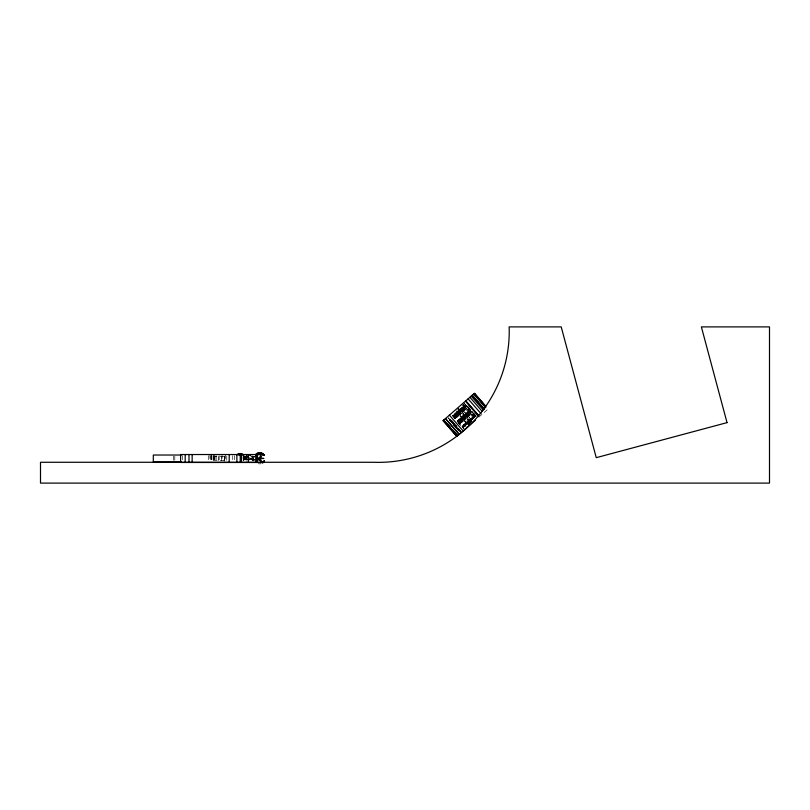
<?xml version="1.0" encoding="UTF-8"?>
<svg xmlns="http://www.w3.org/2000/svg" width="810" height="810" viewBox="0 0 810 810"><rect width="100%" height="100%" fill="white"/><g stroke="black" fill="none" stroke-linecap="round" stroke-linejoin="round"><path stroke-width="0.61" stroke-dasharray="4.05 3.04" d="M247.101 455.503L245.744 458.227L246.706 461.113M246.412 456.283L245.744 458.227A3.979 3.979 0 0 0 246.139 460.242M478.791 417.17L488.136 409.02M241.41 454.744L254.239 459.726L251.373 459.796L251.373 456.759M257.124 459.796L243.8 459.796L244.083 458.784L243.405 460.728L243.689 456.759L254.239 459.726L243.8 459.796L242.848 457.772M254.411 456.516L252.082 456.516L252.082 460.485L254.411 460.485M243.81 456.759L243.81 459.796L243.689 456.759L255.687 456.759M224.178 460.485L213.425 460.485L213.425 456.516L224.178 456.516L224.178 461.285M243.689 456.759L254.239 456.83A5.599 5.599 0 0 0 254.046 458.278L243.921 458.784L254.239 459.726M468.271 406.833L473.06 412.411M473.86 413.343L476.28 416.107M467.269 406.083L472.939 412.523M473.708 413.475L476.158 416.218M467.178 406.164L476.027 416.32M463.654 402.732L475.733 416.583M464.424 403.684L475.662 416.644M465.082 404.737L475.551 416.745M474.852 417.352L464.403 405.324L474.781 417.413M463.371 404.605L474.579 417.585M462.449 403.785L474.518 417.646L463.958 405.719M463.806 405.85L474.275 417.859M461.629 404.504L473.789 418.274M463.188 406.387L473.658 418.395M462.793 406.731L473.232 418.76M462.297 407.167L472.757 419.175M462.125 407.319L472.584 419.327M461.852 407.551L472.321 419.56M461.649 407.734L472.068 419.772M461.467 407.886L471.936 419.894M471.643 420.147L461.173 408.139L471.602 420.188M460.961 408.331L471.43 420.339M460.748 408.513L472.017 421.443M460.536 408.706L471.805 421.635M460.444 408.777L470.914 420.785M460.323 408.888L470.782 420.896M460.232 408.969L470.64 421.028M459.928 409.222L471.207 422.152L459.888 409.263M458.743 408.635L470.873 422.445M458.693 408.685L470.762 422.536M458.561 408.797L470.64 422.648M457.559 408.048L469.668 421.868M458.875 410.154L470.144 423.083M458.683 410.316L469.921 423.276M458.521 410.457L469.79 423.387M457.63 409.607L469.699 423.468M458.004 410.913L468.474 422.911M457.812 411.075L469.091 424.005M457.65 411.217L468.919 424.146M457.569 411.288L468.848 424.217M468.382 424.612L456.313 410.761L468.332 424.663M456.941 411.834L467.309 423.924L456.759 411.996M467.117 424.096L456.648 412.087L467.056 424.146M456.172 412.513L466.631 424.511M455.838 412.796L466.307 424.804M455.686 412.928L466.155 424.936M455.554 413.039L466.023 425.048M455.341 413.232L465.811 425.23M455.149 413.394L465.608 425.412M454.957 413.566L465.426 425.574M454.744 413.748L466.013 426.678M454.43 414.021L464.899 426.03M454.369 414.082L464.829 426.08M454.238 414.193L464.707 426.202M454.147 414.274L464.606 426.283M454.015 414.386L464.424 426.445M453.458 414.872L463.917 426.88M453.114 415.176L463.583 427.174M452.982 415.287L463.452 427.295M452.81 415.439L464.079 428.368M452.587 415.631L463.857 428.561M452.405 415.793L457.235 421.332M458.035 422.253L463.674 428.723M457.842 422.425L460.262 425.189M452.152 420.886L453.752 422.749M454.612 423.62L456.982 426.425M452.041 420.977L456.941 426.465M451.119 420.157L456.8 426.587M450.147 419.388L460.586 431.416M460.485 431.507L448.284 417.757L460.333 431.639M448.143 417.879L460.222 431.73M449.509 419.934L459.169 431.021L449.418 420.025L458.166 430.272L453.225 424.825M252.396 456.516L252.396 460.485M246.878 454.531L246.878 460.201M246.24 454.531L246.199 462.469M234.617 455.666L234.617 460.201M232.733 455.666L232.733 460.201M226.78 456.192L226.78 460.819M225.453 454.531L225.453 460.201M224.785 456.192L224.785 460.819M224.633 456.192L224.633 460.819M222.051 454.531L222.051 460.201M221.454 456.516L221.454 460.485M219.145 455.666L219.145 462.469M218.427 456.516L218.427 460.485M216.169 455.666L216.169 460.201M214.933 455.666L214.933 462.469M214.296 455.666L214.346 460.485M213.951 455.666L213.951 460.485M213.698 455.666L213.698 462.469M213.162 455.666L213.162 460.201M211.815 455.666L211.815 460.201M211.562 455.666L211.562 460.201M211.299 455.666L211.299 460.201M210.752 455.666L210.752 460.201M209.932 454.531L209.932 460.201M208.291 455.666L208.291 460.201M182.442 455.666L182.442 460.201M174.808 456.192L174.808 460.819M173.33 456.192L173.33 460.819M261.093 463.684A5.599 5.599 0 0 1 258.188 463.684M243.162 455.696A3.969 3.969 0 0 1 243.79 460.485M242.919 455.696A3.969 3.969 0 0 1 243.547 460.485M244.62 456.374A7.614 7.614 0 0 1 244.762 460.05M253.682 458.784L253.003 460.728A3.979 3.979 0 0 0 252.71 455.888L253.682 458.784M460.87 431.173L457.65 427.477L460.819 431.203"/><path stroke-width="1.21" d="M264.192 461.295L263.523 462.166L264.485 461.072L260.709 462.48L180.61 462.469L180.61 454.531L260.769 454.531L260.769 456.8L259.24 458.5L260.769 460.212L260.709 462.591L264.485 461.072L260.709 462.591M260.02 457.184L258.916 458.5L260.567 460.485L260.567 462.469M260.769 456.8L259.078 458.5L260.931 460.212L258.916 458.5L260.931 456.8L259.24 458.5M475.49 420.046L456.739 436.398L443.05 420.694L474.447 393.316L485.727 406.245M258.643 454.764L260.536 454.096L264.485 455.483A5.599 5.599 0 0 0 255.687 454.319M238.363 454.926L242.889 454.38L239.152 453.62A4.971 4.971 0 0 0 236.844 454.744M247.971 454.926L251.009 454.744L248.953 454.602M239.082 454.673L242.889 454.38M240.489 453.549L239.152 453.62L241.734 453.802M181.389 455.028L153.313 455.028L153.313 461.973L181.389 461.973M259.443 458.085L263.868 458.47L258.339 458.5M258.957 452.77L262.44 453.428L264.485 455.483L260.536 454.096M241.38 454.673L240.388 454.531M249.986 454.531L251.009 454.744M259.089 459.169L260.567 460.485M258.977 459.169L260.243 460.485L259.322 458.5M474.154 393.579L485.392 406.539M473.941 393.771L485.251 406.66M474.68 394.743L477.9 398.439M473.769 393.913L485.838 407.774M472.351 395.148L484.431 408.999M472.068 395.391L484.147 409.242M471.238 396.12L483.307 409.971M469.911 397.275L481.99 411.126M468.099 398.854L480.988 413.626M465.871 400.798L478.75 415.57M465.618 401.021L478.497 415.803M465.507 401.112L478.386 415.894M449.398 415.155L463.087 430.859M445.541 418.527L459.229 434.221M445.368 418.669L459.057 434.373M447.171 423.6L450.39 427.295M452.81 430.069L457.64 435.608M443.738 420.096L457.427 435.79M443.556 420.248L446.826 423.903M449.995 427.639L452.496 430.333M455.635 434.109L457.245 435.952M443.445 420.35L446.664 424.045M449.884 427.731L452.304 430.505M455.524 434.2L457.134 436.043M443.394 420.39L446.553 424.136M448.143 426.009L452.253 430.555M454.643 433.34L456.992 436.165M443.272 420.491L456.86 436.286M263.594 454.319L264.202 455.271M260.567 454.531L260.577 456.516M260.152 456.8L260.152 460.201M259.868 457.508L259.868 460.485M259.322 457.933L259.322 460.201M258.916 457.933L258.916 460.201M257.377 454.531L257.377 462.469M257.013 454.531L257.013 462.469M255.717 454.531L255.717 462.469M248.386 454.531L248.386 462.469M241.491 454.531L241.491 462.469M240.236 454.531L240.236 462.469M236.874 454.531L236.874 462.469M229.21 454.531L229.21 462.469M192.152 454.531L192.152 462.469M188.983 454.531L188.983 462.469M185.196 454.531L185.196 462.469M264.485 461.072A5.599 5.599 0 0 1 262.44 463.128M727.026 422.628L596.251 457.67L561.219 326.896L509.146 326.896A130.825 130.825 0 0 1 373.754 462.277L40.5 462.277L40.5 483.104L769.5 483.104L769.5 326.896L701.379 326.896L727.026 422.628M259.645 452.679L258.188 452.871L261.093 452.871L259.645 452.679M485.605 406.347L474.326 393.427L485.575 406.377"/></g></svg>
